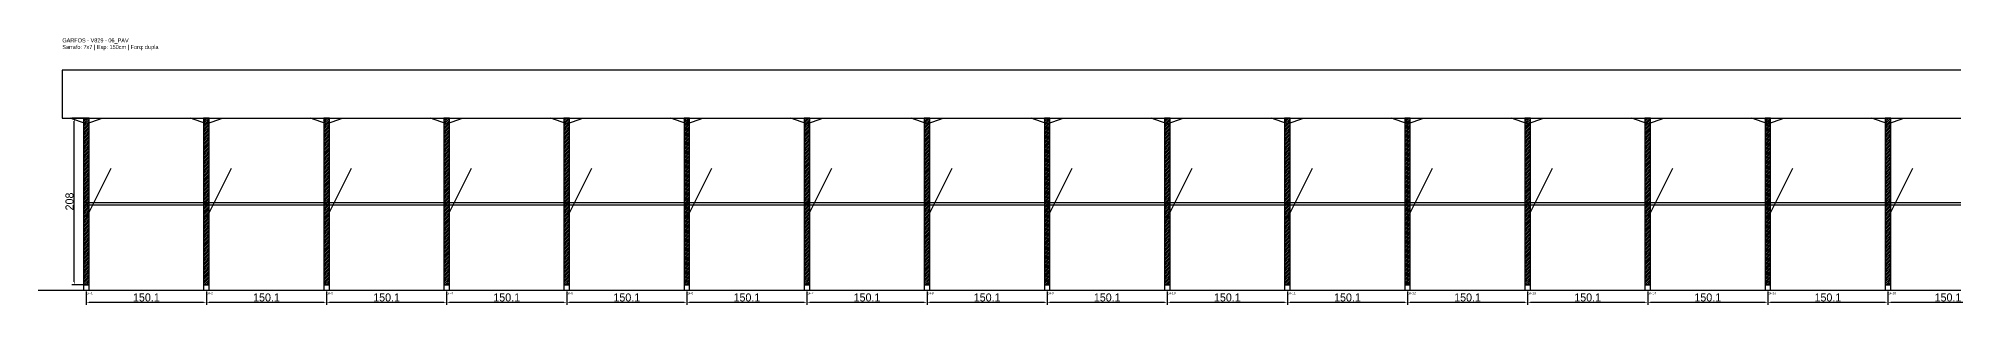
# Model space of a CAD drawing. Header units: metres. Extents: x -30 to 9695, y -25 to 308.
# Drawn here: x -30 to 2363, y -25 to 308 of the extents above; entities that cross this region are included whole.
import ezdxf

# ---------------------------------------------------------------- set-up
doc = ezdxf.new("R2010")
doc.units = ezdxf.units.M
for name, color, linetype in [('BARRA_ANCORAGEM', 1, 'Continuous'), ('COTA', 241, 'Continuous'), ('GARFOS OK', 3, 'Continuous'), ('NOME DA VIGA', 6, 'Continuous'), ('SARR_7x7', 40, 'Continuous'), ('TIRAS REESCORAMENTO', 252, 'Continuous'), ('VIGAS', 3, 'Continuous')]:
    doc.layers.add(name, color=color, linetype=linetype)
doc.dimstyles.new('EZ DXF', dxfattribs={"dimtxt": 10, "dimasz": 3.5, "dimexe": 3, "dimexo": 1.5, "dimgap": 1, "dimtad": 1, "dimdec": 1, "dimdsep": 46, "dimcen": 2.5, "dimazin": 3, "dimtfac": 1, "dimtmove": 0, "dimatfit": 3})

msp = doc.modelspace()

# ---------------------------------------------------------------- hatches: boundary and pattern name
at = {"layer": 'COTA'}
h = msp.add_hatch(dxfattribs=at)
h.set_pattern_fill('ANSI31', scale=0.5)
h.paths.add_polyline_path([(26.5, 0), (33.5, 0), (33.5, 208), (26.5, 208)])
h = msp.add_hatch(dxfattribs=at)
h.set_pattern_fill('ANSI31', scale=0.5)
h.paths.add_polyline_path([(176.58, 0), (183.58, 0), (183.58, 208), (176.58, 208)])
h = msp.add_hatch(dxfattribs=at)
h.set_pattern_fill('ANSI31', scale=0.5)
h.paths.add_polyline_path([(326.65, 0), (333.65, 0), (333.65, 208), (326.65, 208)])
h = msp.add_hatch(dxfattribs=at)
h.set_pattern_fill('ANSI31', scale=0.5)
h.paths.add_polyline_path([(476.73, 0), (483.73, 0), (483.73, 208), (476.73, 208)])
h = msp.add_hatch(dxfattribs=at)
h.set_pattern_fill('ANSI31', scale=0.5)
h.paths.add_polyline_path([(626.81, 0), (633.81, 0), (633.81, 208), (626.81, 208)])
h = msp.add_hatch(dxfattribs=at)
h.set_pattern_fill('ANSI31', scale=0.5)
h.paths.add_polyline_path([(776.88, 0), (783.88, 0), (783.88, 208), (776.88, 208)])
h = msp.add_hatch(dxfattribs=at)
h.set_pattern_fill('ANSI31', scale=0.5)
h.paths.add_polyline_path([(926.96, 0), (933.96, 0), (933.96, 208), (926.96, 208)])
h = msp.add_hatch(dxfattribs=at)
h.set_pattern_fill('ANSI31', scale=0.5)
h.paths.add_polyline_path([(1077.04, 0), (1084.04, 0), (1084.04, 208), (1077.04, 208)])
h = msp.add_hatch(dxfattribs=at)
h.set_pattern_fill('ANSI31', scale=0.5)
h.paths.add_polyline_path([(1227.11, 0), (1234.11, 0), (1234.11, 208), (1227.11, 208)])
h = msp.add_hatch(dxfattribs=at)
h.set_pattern_fill('ANSI31', scale=0.5)
h.paths.add_polyline_path([(1377.19, 0), (1384.19, 0), (1384.19, 208), (1377.19, 208)])
h = msp.add_hatch(dxfattribs=at)
h.set_pattern_fill('ANSI31', scale=0.5)
h.paths.add_polyline_path([(1527.27, 0), (1534.27, 0), (1534.27, 208), (1527.27, 208)])
h = msp.add_hatch(dxfattribs=at)
h.set_pattern_fill('ANSI31', scale=0.5)
h.paths.add_polyline_path([(1677.34, 0), (1684.34, 0), (1684.34, 208), (1677.34, 208)])
h = msp.add_hatch(dxfattribs=at)
h.set_pattern_fill('ANSI31', scale=0.5)
h.paths.add_polyline_path([(1827.42, 0), (1834.42, 0), (1834.42, 208), (1827.42, 208)])
h = msp.add_hatch(dxfattribs=at)
h.set_pattern_fill('ANSI31', scale=0.5)
h.paths.add_polyline_path([(1977.49, 0), (1984.49, 0), (1984.49, 208), (1977.49, 208)])
h = msp.add_hatch(dxfattribs=at)
h.set_pattern_fill('ANSI31', scale=0.5)
h.paths.add_polyline_path([(2127.57, 0), (2134.57, 0), (2134.57, 208), (2127.57, 208)])
h = msp.add_hatch(dxfattribs=at)
h.set_pattern_fill('ANSI31', scale=0.5)
h.paths.add_polyline_path([(2277.65, 0), (2284.65, 0), (2284.65, 208), (2277.65, 208)])

# ---------------------------------------------------------------- linework, layer by layer
at = {"layer": 'BARRA_ANCORAGEM'}
for p, q in [((30, 83.2), (61.2, 145.6)), ((180.08, 83.2), (211.28, 145.6)), ((330.15, 83.2), (361.35, 145.6)), ((480.23, 83.2), (511.43, 145.6)), ((630.31, 83.2), (661.51, 145.6)), ((780.38, 83.2), (811.58, 145.6)), ((930.46, 83.2), (961.66, 145.6)), ((1080.54, 83.2), (1111.74, 145.6)), ((1230.61, 83.2), (1261.81, 145.6)), ((1380.69, 83.2), (1411.89, 145.6)), ((1530.77, 83.2), (1561.97, 145.6)), ((1680.84, 83.2), (1712.04, 145.6)), ((1830.92, 83.2), (1862.12, 145.6)), ((1980.99, 83.2), (2012.19, 145.6)), ((2131.07, 83.2), (2162.27, 145.6)), ((2281.15, 83.2), (2312.35, 145.6))]:
    msp.add_line(p, q, dxfattribs=at)
at = {"layer": 'GARFOS OK'}
for p, q in [((30, 201), (10, 208)), ((10, 208), (50, 208)), ((30, 201), (50, 208)), ((180.08, 201), (160.08, 208)), ((160.08, 208), (200.08, 208)), ((180.08, 201), (200.08, 208)), ((330.15, 201), (310.15, 208)), ((310.15, 208), (350.15, 208)), ((330.15, 201), (350.15, 208)), ((480.23, 201), (460.23, 208)), ((460.23, 208), (500.23, 208)), ((480.23, 201), (500.23, 208)), ((630.31, 201), (610.31, 208)), ((610.31, 208), (650.31, 208)), ((630.31, 201), (650.31, 208)), ((780.38, 201), (760.38, 208)), ((760.38, 208), (800.38, 208)), ((780.38, 201), (800.38, 208)), ((930.46, 201), (910.46, 208)), ((910.46, 208), (950.46, 208)), ((930.46, 201), (950.46, 208)), ((1080.54, 201), (1060.54, 208)), ((1060.54, 208), (1100.54, 208)), ((1080.54, 201), (1100.54, 208)), ((1230.61, 201), (1210.61, 208)), ((1210.61, 208), (1250.61, 208)), ((1230.61, 201), (1250.61, 208)), ((1380.69, 201), (1360.69, 208)), ((1360.69, 208), (1400.69, 208)), ((1380.69, 201), (1400.69, 208)), ((1530.77, 201), (1510.77, 208)), ((1510.77, 208), (1550.77, 208)), ((1530.77, 201), (1550.77, 208)), ((1680.84, 201), (1660.84, 208)), ((1660.84, 208), (1700.84, 208)), ((1680.84, 201), (1700.84, 208)), ((1830.92, 201), (1810.92, 208)), ((1810.92, 208), (1850.92, 208)), ((1830.92, 201), (1850.92, 208)), ((1980.99, 201), (1960.99, 208)), ((1960.99, 208), (2000.99, 208)), ((1980.99, 201), (2000.99, 208)), ((2131.07, 201), (2111.07, 208)), ((2111.07, 208), (2151.07, 208)), ((2131.07, 201), (2151.07, 208)), ((2281.15, 201), (2261.15, 208)), ((2261.15, 208), (2301.15, 208)), ((2281.15, 201), (2301.15, 208))]:
    msp.add_line(p, q, dxfattribs=at)
at = {"layer": 'GARFOS OK', "linetype": 'CONTINUOUS'}
msp.add_line((-30, -7), (9694.9, -7), dxfattribs=at)
at = {"layer": 'GARFOS OK'}
for points in [[(26.5, 0), (33.5, 0), (33.5, 208), (26.5, 208), (26.5, 0)], [(176.58, 0), (183.58, 0), (183.58, 208), (176.58, 208), (176.58, 0)], [(326.65, 0), (333.65, 0), (333.65, 208), (326.65, 208), (326.65, 0)], [(476.73, 0), (483.73, 0), (483.73, 208), (476.73, 208), (476.73, 0)], [(626.81, 0), (633.81, 0), (633.81, 208), (626.81, 208), (626.81, 0)], [(776.88, 0), (783.88, 0), (783.88, 208), (776.88, 208), (776.88, 0)], [(926.96, 0), (933.96, 0), (933.96, 208), (926.96, 208), (926.96, 0)], [(1077.04, 0), (1084.04, 0), (1084.04, 208), (1077.04, 208), (1077.04, 0)], [(1227.11, 0), (1234.11, 0), (1234.11, 208), (1227.11, 208), (1227.11, 0)], [(1377.19, 0), (1384.19, 0), (1384.19, 208), (1377.19, 208), (1377.19, 0)], [(1527.27, 0), (1534.27, 0), (1534.27, 208), (1527.27, 208), (1527.27, 0)], [(1677.34, 0), (1684.34, 0), (1684.34, 208), (1677.34, 208), (1677.34, 0)], [(1827.42, 0), (1834.42, 0), (1834.42, 208), (1827.42, 208), (1827.42, 0)], [(1977.49, 0), (1984.49, 0), (1984.49, 208), (1977.49, 208), (1977.49, 0)], [(2127.57, 0), (2134.57, 0), (2134.57, 208), (2127.57, 208), (2127.57, 0)], [(2277.65, 0), (2284.65, 0), (2284.65, 208), (2277.65, 208), (2277.65, 0)]]:
    msp.add_lwpolyline(points, dxfattribs=at)
at = {"layer": 'SARR_7x7'}
for points in [[(26.5, -7), (33.5, -7), (33.5, 0), (26.5, 0), (26.5, -7)], [(176.58, -7), (183.58, -7), (183.58, 0), (176.58, 0), (176.58, -7)], [(326.65, -7), (333.65, -7), (333.65, 0), (326.65, 0), (326.65, -7)], [(476.73, -7), (483.73, -7), (483.73, 0), (476.73, 0), (476.73, -7)], [(626.81, -7), (633.81, -7), (633.81, 0), (626.81, 0), (626.81, -7)], [(776.88, -7), (783.88, -7), (783.88, 0), (776.88, 0), (776.88, -7)], [(926.96, -7), (933.96, -7), (933.96, 0), (926.96, 0), (926.96, -7)], [(1077.04, -7), (1084.04, -7), (1084.04, 0), (1077.04, 0), (1077.04, -7)], [(1227.11, -7), (1234.11, -7), (1234.11, 0), (1227.11, 0), (1227.11, -7)], [(1377.19, -7), (1384.19, -7), (1384.19, 0), (1377.19, 0), (1377.19, -7)], [(1527.27, -7), (1534.27, -7), (1534.27, 0), (1527.27, 0), (1527.27, -7)], [(1677.34, -7), (1684.34, -7), (1684.34, 0), (1677.34, 0), (1677.34, -7)], [(1827.42, -7), (1834.42, -7), (1834.42, 0), (1827.42, 0), (1827.42, -7)], [(1977.49, -7), (1984.49, -7), (1984.49, 0), (1977.49, 0), (1977.49, -7)], [(2127.57, -7), (2134.57, -7), (2134.57, 0), (2127.57, 0), (2127.57, -7)], [(2277.65, -7), (2284.65, -7), (2284.65, 0), (2277.65, 0), (2277.65, -7)]]:
    msp.add_lwpolyline(points, dxfattribs=at)
at = {"layer": 'TIRAS REESCORAMENTO'}
for points in [[(30, 100), (180.08, 100), (180.08, 102.5), (30, 102.5), (30, 100)], [(180.08, 100), (330.15, 100), (330.15, 102.5), (180.08, 102.5), (180.08, 100)], [(330.15, 100), (480.23, 100), (480.23, 102.5), (330.15, 102.5), (330.15, 100)], [(480.23, 100), (630.31, 100), (630.31, 102.5), (480.23, 102.5), (480.23, 100)], [(630.31, 100), (780.38, 100), (780.38, 102.5), (630.31, 102.5), (630.31, 100)], [(780.38, 100), (930.46, 100), (930.46, 102.5), (780.38, 102.5), (780.38, 100)], [(930.46, 100), (1080.54, 100), (1080.54, 102.5), (930.46, 102.5), (930.46, 100)], [(1080.54, 100), (1230.61, 100), (1230.61, 102.5), (1080.54, 102.5), (1080.54, 100)], [(1230.61, 100), (1380.69, 100), (1380.69, 102.5), (1230.61, 102.5), (1230.61, 100)], [(1380.69, 100), (1530.77, 100), (1530.77, 102.5), (1380.69, 102.5), (1380.69, 100)], [(1530.77, 100), (1680.84, 100), (1680.84, 102.5), (1530.77, 102.5), (1530.77, 100)], [(1680.84, 100), (1830.92, 100), (1830.92, 102.5), (1680.84, 102.5), (1680.84, 100)], [(1830.92, 100), (1980.99, 100), (1980.99, 102.5), (1830.92, 102.5), (1830.92, 100)], [(1980.99, 100), (2131.07, 100), (2131.07, 102.5), (1980.99, 102.5), (1980.99, 100)], [(2131.07, 100), (2281.15, 100), (2281.15, 102.5), (2131.07, 102.5), (2131.07, 100)], [(2281.15, 100), (2431.22, 100), (2431.22, 102.5), (2281.15, 102.5), (2281.15, 100)]]:
    msp.add_lwpolyline(points, dxfattribs=at)
at = {"layer": 'VIGAS'}
msp.add_lwpolyline([(0, 208), (9664.9, 208), (9664.9, 268), (0, 268), (0, 208)], dxfattribs=at)

# ---------------------------------------------------------------- texts
at = {"layer": 'NOME DA VIGA'}
for s, p in [('GF1', (30, -12)), ('GF2', (180.08, -12)), ('GF3', (330.15, -12)), ('GF4', (480.23, -12)), ('GF5', (630.31, -12)), ('GF6', (780.38, -12)), ('GF7', (930.46, -12)), ('GF8', (1080.54, -12)), ('GF9', (1230.61, -12)), ('GF10', (1380.69, -12)), ('GF11', (1530.77, -12)), ('GF12', (1680.84, -12)), ('GF13', (1830.92, -12)), ('GF14', (1980.99, -12)), ('GF15', (2131.07, -12)), ('GF16', (2281.15, -12))]:
    msp.add_text(s, height=3, dxfattribs=at).set_placement(p)
at = {"layer": 'NOME DA VIGA', "insert": (0, 293), "char_height": 5, "attachment_point": 7}
msp.add_mtext('GARFOS - V829 - 06_PAV\\PSarrafo: 7x7 | Esp: 150cm | Forq: dupla', dxfattribs=at)

# ---------------------------------------------------------------- dimensions: what is measured, and where the dimension line sits
at = {"layer": 'COTA'}
msp.add_linear_dim(base=(15, 0), p1=(30, 0), p2=(30, 208), angle=90, dimstyle='EZ DXF', dxfattribs=at).render()
for base, p1, p2 in [((30, -22), (30, -7), (180.08, -7)), ((180.08, -22), (180.08, -7), (330.15, -7)), ((330.15, -22), (330.15, -7), (480.23, -7)), ((480.23, -22), (480.23, -7), (630.31, -7)), ((630.31, -22), (630.31, -7), (780.38, -7)), ((780.38, -22), (780.38, -7), (930.46, -7)), ((930.46, -22), (930.46, -7), (1080.54, -7)), ((1080.54, -22), (1080.54, -7), (1230.61, -7)), ((1230.61, -22), (1230.61, -7), (1380.69, -7)), ((1380.69, -22), (1380.69, -7), (1530.77, -7)), ((1530.77, -22), (1530.77, -7), (1680.84, -7)), ((1680.84, -22), (1680.84, -7), (1830.92, -7)), ((1830.92, -22), (1830.92, -7), (1980.99, -7)), ((1980.99, -22), (1980.99, -7), (2131.07, -7)), ((2131.07, -22), (2131.07, -7), (2281.15, -7)), ((2281.15, -22), (2281.15, -7), (2431.22, -7))]:
    msp.add_linear_dim(base=base, p1=p1, p2=p2, dimstyle='EZ DXF', dxfattribs=at).render()

doc.saveas('drawing.dxf')
